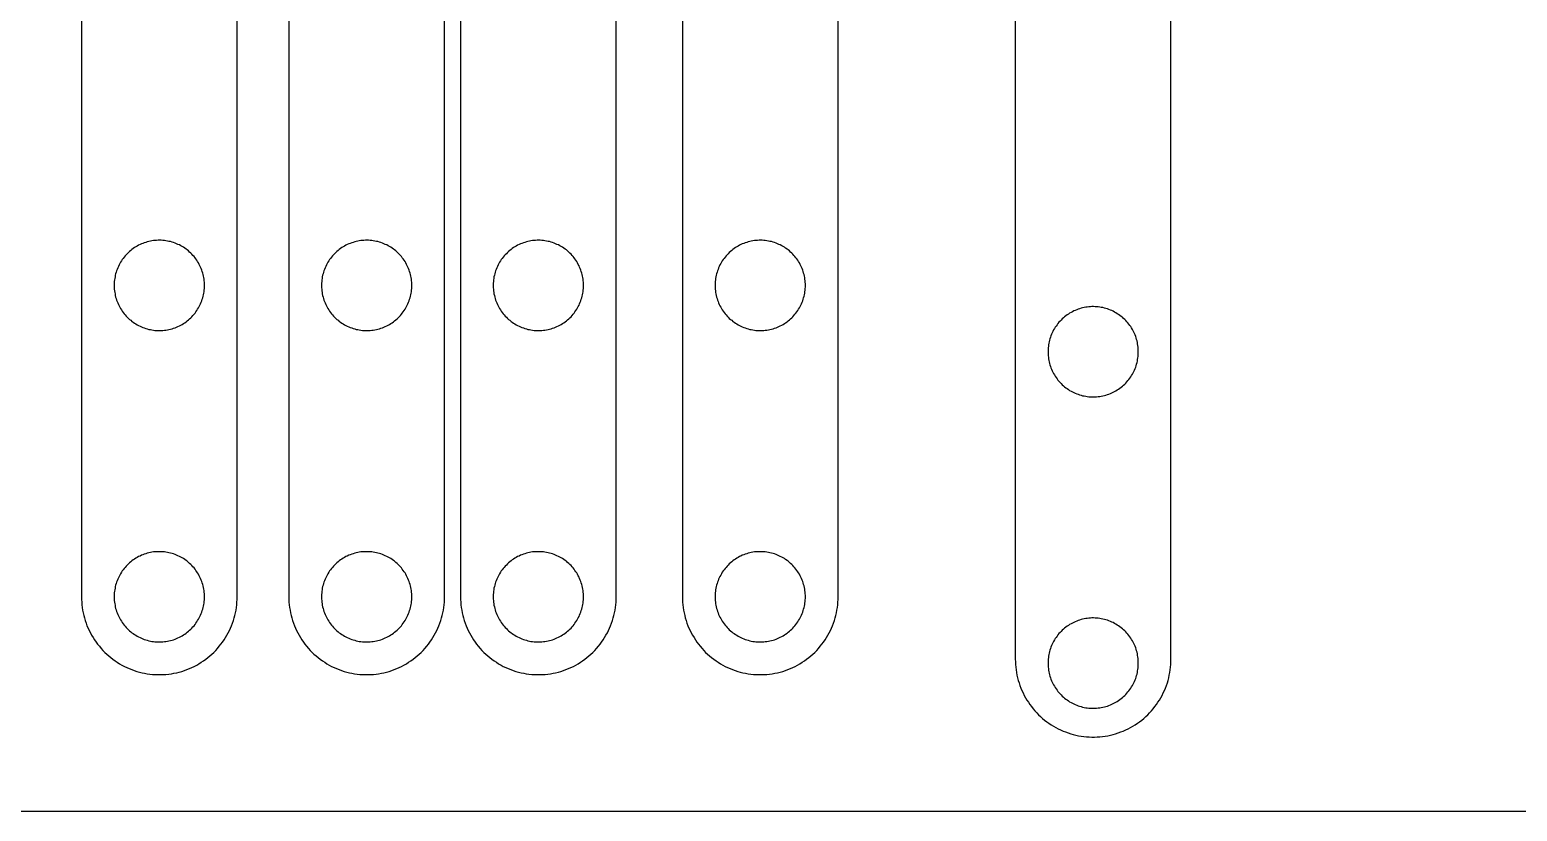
# Model space of a CAD drawing. Header units: millimetres. Extents: x 0 to 600, y 0 to 300.
# Drawn here: x 156.7 to 300, y 0 to 75.3 of the extents above; entities that cross this region are included whole.
import ezdxf

# ---------------------------------------------------------------- set-up
doc = ezdxf.new("R2010")
doc.units = ezdxf.units.MM
doc.header["$MEASUREMENT"] = 0
doc.layers.add('Default', color=18, linetype='Continuous', true_color=0x000000)

msp = doc.modelspace()

# ---------------------------------------------------------------- linework, layer by layer
at = {"layer": 'Default'}
for points in [[(0, 0), (600, 0), (600, 300), (0, 300), (0, 0)], [(161.68, 270.66), (161.68, 20.66)], [(176.68, 20.66), (176.68, 270.66)], [(181.65, 270.66), (181.65, 20.66)], [(196.65, 20.66), (196.65, 270.66)], [(198.19, 270.66), (198.19, 20.66)], [(213.19, 20.66), (213.19, 270.66)], [(219.57, 270.66), (219.57, 20.66)], [(234.57, 20.66), (234.57, 270.66)], [(251.64, 139.26), (251.64, 14.65)], [(266.64, 14.65), (266.64, 139.26)], [(173.53, 50.66), (173.53, 50.81), (173.52, 50.96), (173.5, 51.11), (173.49, 51.26), (173.46, 51.41), (173.43, 51.56), (173.4, 51.71), (173.36, 51.85), (173.32, 52), (173.27, 52.14), (173.21, 52.28), (173.16, 52.42), (173.09, 52.56), (173.02, 52.69), (172.95, 52.83), (172.87, 52.96), (172.79, 53.08), (172.71, 53.21), (172.62, 53.33), (172.52, 53.45), (172.42, 53.56), (172.32, 53.67), (172.21, 53.78), (172.1, 53.88), (171.99, 53.98), (171.87, 54.08), (171.75, 54.17), (171.63, 54.26), (171.5, 54.34), (171.37, 54.42), (171.24, 54.49), (171.11, 54.56), (170.97, 54.62), (170.83, 54.68), (170.69, 54.74), (170.55, 54.79), (170.41, 54.84), (170.26, 54.88), (170.11, 54.91), (169.97, 54.94), (169.82, 54.97), (169.67, 54.98), (169.52, 55), (169.37, 55.01), (169.22, 55.01), (169.06, 55.01), (168.91, 55), (168.76, 54.99), (168.61, 54.98), (168.46, 54.95), (168.32, 54.93), (168.17, 54.89), (168.02, 54.86), (167.88, 54.81), (167.73, 54.77), (167.59, 54.71), (167.45, 54.66), (167.32, 54.59), (167.18, 54.53), (167.05, 54.45), (166.92, 54.38), (166.79, 54.3), (166.66, 54.21), (166.54, 54.12), (166.42, 54.03), (166.31, 53.93), (166.2, 53.83), (166.09, 53.72), (165.98, 53.62), (165.88, 53.5), (165.79, 53.39), (165.69, 53.27), (165.61, 53.15), (165.52, 53.02), (165.44, 52.89), (165.37, 52.76), (165.3, 52.63), (165.23, 52.49), (165.17, 52.35), (165.11, 52.21), (165.06, 52.07), (165.02, 51.93), (164.97, 51.78), (164.94, 51.64), (164.91, 51.49), (164.88, 51.34), (164.86, 51.19), (164.84, 51.04), (164.83, 50.89), (164.83, 50.74), (164.83, 50.59), (164.83, 50.44), (164.84, 50.29), (164.86, 50.14), (164.88, 49.99), (164.91, 49.84), (164.94, 49.69), (164.97, 49.54), (165.02, 49.4), (165.06, 49.25), (165.11, 49.11), (165.17, 48.97), (165.23, 48.83), (165.3, 48.7), (165.37, 48.56), (165.44, 48.43), (165.52, 48.3), (165.61, 48.18), (165.69, 48.06), (165.79, 47.94), (165.88, 47.82), (165.98, 47.71), (166.09, 47.6), (166.2, 47.49), (166.31, 47.39), (166.42, 47.3), (166.54, 47.2), (166.66, 47.11), (166.79, 47.03), (166.92, 46.95), (167.05, 46.87), (167.18, 46.8), (167.32, 46.73), (167.45, 46.67), (167.59, 46.61), (167.73, 46.56), (167.88, 46.51), (168.02, 46.47), (168.17, 46.43), (168.32, 46.4), (168.46, 46.37), (168.61, 46.35), (168.76, 46.33), (168.91, 46.32), (169.06, 46.31), (169.22, 46.31), (169.37, 46.32), (169.52, 46.33), (169.67, 46.34), (169.82, 46.36), (169.97, 46.38), (170.11, 46.41), (170.26, 46.45), (170.41, 46.49), (170.55, 46.53), (170.69, 46.58), (170.83, 46.64), (170.97, 46.7), (171.11, 46.76), (171.24, 46.83), (171.37, 46.91), (171.5, 46.99), (171.63, 47.07), (171.75, 47.16), (171.87, 47.25), (171.99, 47.34), (172.1, 47.44), (172.21, 47.55), (172.32, 47.65), (172.42, 47.76), (172.52, 47.88), (172.62, 48), (172.71, 48.12), (172.79, 48.24), (172.87, 48.37), (172.95, 48.5), (173.02, 48.63), (173.09, 48.77), (173.16, 48.9), (173.21, 49.04), (173.27, 49.18), (173.32, 49.33), (173.36, 49.47), (173.4, 49.62), (173.43, 49.76), (173.46, 49.91), (173.49, 50.06), (173.5, 50.21), (173.52, 50.36), (173.53, 50.51), (173.53, 50.66)], [(193.5, 50.66), (193.5, 50.81), (193.49, 50.96), (193.48, 51.11), (193.46, 51.26), (193.44, 51.41), (193.41, 51.56), (193.38, 51.71), (193.34, 51.85), (193.29, 52), (193.24, 52.14), (193.19, 52.28), (193.13, 52.42), (193.07, 52.56), (193, 52.69), (192.93, 52.83), (192.85, 52.96), (192.77, 53.08), (192.68, 53.21), (192.59, 53.33), (192.5, 53.45), (192.4, 53.56), (192.3, 53.67), (192.19, 53.78), (192.08, 53.88), (191.97, 53.98), (191.85, 54.08), (191.73, 54.17), (191.61, 54.26), (191.48, 54.34), (191.35, 54.42), (191.22, 54.49), (191.09, 54.56), (190.95, 54.62), (190.81, 54.68), (190.67, 54.74), (190.53, 54.79), (190.38, 54.84), (190.24, 54.88), (190.09, 54.91), (189.94, 54.94), (189.79, 54.97), (189.64, 54.98), (189.49, 55), (189.34, 55.01), (189.19, 55.01), (189.04, 55.01), (188.89, 55), (188.74, 54.99), (188.59, 54.98), (188.44, 54.95), (188.29, 54.93), (188.14, 54.89), (188, 54.86), (187.85, 54.81), (187.71, 54.77), (187.57, 54.71), (187.43, 54.66), (187.29, 54.59), (187.16, 54.53), (187.02, 54.45), (186.89, 54.38), (186.77, 54.3), (186.64, 54.21), (186.52, 54.12), (186.4, 54.03), (186.28, 53.93), (186.17, 53.83), (186.07, 53.72), (185.96, 53.62), (185.86, 53.5), (185.76, 53.39), (185.67, 53.27), (185.58, 53.15), (185.5, 53.02), (185.42, 52.89), (185.34, 52.76), (185.27, 52.63), (185.21, 52.49), (185.15, 52.35), (185.09, 52.21), (185.04, 52.07), (184.99, 51.93), (184.95, 51.78), (184.91, 51.64), (184.88, 51.49), (184.86, 51.34), (184.84, 51.19), (184.82, 51.04), (184.81, 50.89), (184.8, 50.74), (184.8, 50.59), (184.81, 50.44), (184.82, 50.29), (184.84, 50.14), (184.86, 49.99), (184.88, 49.84), (184.91, 49.69), (184.95, 49.54), (184.99, 49.4), (185.04, 49.25), (185.09, 49.11), (185.15, 48.97), (185.21, 48.83), (185.27, 48.7), (185.34, 48.56), (185.42, 48.43), (185.5, 48.3), (185.58, 48.18), (185.67, 48.06), (185.76, 47.94), (185.86, 47.82), (185.96, 47.71), (186.07, 47.6), (186.17, 47.49), (186.28, 47.39), (186.4, 47.3), (186.52, 47.2), (186.64, 47.11), (186.77, 47.03), (186.89, 46.95), (187.02, 46.87), (187.16, 46.8), (187.29, 46.73), (187.43, 46.67), (187.57, 46.61), (187.71, 46.56), (187.85, 46.51), (188, 46.47), (188.14, 46.43), (188.29, 46.4), (188.44, 46.37), (188.59, 46.35), (188.74, 46.33), (188.89, 46.32), (189.04, 46.31), (189.19, 46.31), (189.34, 46.32), (189.49, 46.33), (189.64, 46.34), (189.79, 46.36), (189.94, 46.38), (190.09, 46.41), (190.24, 46.45), (190.38, 46.49), (190.53, 46.53), (190.67, 46.58), (190.81, 46.64), (190.95, 46.7), (191.09, 46.76), (191.22, 46.83), (191.35, 46.91), (191.48, 46.99), (191.61, 47.07), (191.73, 47.16), (191.85, 47.25), (191.97, 47.34), (192.08, 47.44), (192.19, 47.55), (192.3, 47.65), (192.4, 47.76), (192.5, 47.88), (192.59, 48), (192.68, 48.12), (192.77, 48.24), (192.85, 48.37), (192.93, 48.5), (193, 48.63), (193.07, 48.77), (193.13, 48.9), (193.19, 49.04), (193.24, 49.18), (193.29, 49.33), (193.34, 49.47), (193.38, 49.62), (193.41, 49.76), (193.44, 49.91), (193.46, 50.06), (193.48, 50.21), (193.49, 50.36), (193.5, 50.51), (193.5, 50.66)], [(210.04, 50.66), (210.04, 50.81), (210.03, 50.96), (210.02, 51.11), (210, 51.26), (209.98, 51.41), (209.95, 51.56), (209.92, 51.71), (209.88, 51.85), (209.83, 52), (209.79, 52.14), (209.73, 52.28), (209.67, 52.42), (209.61, 52.56), (209.54, 52.69), (209.47, 52.83), (209.39, 52.96), (209.31, 53.08), (209.22, 53.21), (209.13, 53.33), (209.04, 53.45), (208.94, 53.56), (208.84, 53.67), (208.73, 53.78), (208.62, 53.88), (208.51, 53.98), (208.39, 54.08), (208.27, 54.17), (208.15, 54.26), (208.02, 54.34), (207.89, 54.42), (207.76, 54.49), (207.63, 54.56), (207.49, 54.62), (207.35, 54.68), (207.21, 54.74), (207.07, 54.79), (206.92, 54.84), (206.78, 54.88), (206.63, 54.91), (206.48, 54.94), (206.33, 54.97), (206.18, 54.98), (206.03, 55), (205.88, 55.01), (205.73, 55.01), (205.58, 55.01), (205.43, 55), (205.28, 54.99), (205.13, 54.98), (204.98, 54.95), (204.83, 54.93), (204.68, 54.89), (204.54, 54.86), (204.39, 54.81), (204.25, 54.77), (204.11, 54.71), (203.97, 54.66), (203.83, 54.59), (203.7, 54.53), (203.56, 54.45), (203.43, 54.38), (203.31, 54.3), (203.18, 54.21), (203.06, 54.12), (202.94, 54.03), (202.83, 53.93), (202.71, 53.83), (202.61, 53.72), (202.5, 53.62), (202.4, 53.5), (202.3, 53.39), (202.21, 53.27), (202.12, 53.15), (202.04, 53.02), (201.96, 52.89), (201.88, 52.76), (201.81, 52.63), (201.75, 52.49), (201.69, 52.35), (201.63, 52.21), (201.58, 52.07), (201.53, 51.93), (201.49, 51.78), (201.46, 51.64), (201.42, 51.49), (201.4, 51.34), (201.38, 51.19), (201.36, 51.04), (201.35, 50.89), (201.35, 50.74), (201.35, 50.59), (201.35, 50.44), (201.36, 50.29), (201.38, 50.14), (201.4, 49.99), (201.42, 49.84), (201.46, 49.69), (201.49, 49.54), (201.53, 49.4), (201.58, 49.25), (201.63, 49.11), (201.69, 48.97), (201.75, 48.83), (201.81, 48.7), (201.88, 48.56), (201.96, 48.43), (202.04, 48.3), (202.12, 48.18), (202.21, 48.06), (202.3, 47.94), (202.4, 47.82), (202.5, 47.71), (202.61, 47.6), (202.71, 47.49), (202.83, 47.39), (202.94, 47.3), (203.06, 47.2), (203.18, 47.11), (203.31, 47.03), (203.43, 46.95), (203.56, 46.87), (203.7, 46.8), (203.83, 46.73), (203.97, 46.67), (204.11, 46.61), (204.25, 46.56), (204.39, 46.51), (204.54, 46.47), (204.68, 46.43), (204.83, 46.4), (204.98, 46.37), (205.13, 46.35), (205.28, 46.33), (205.43, 46.32), (205.58, 46.31), (205.73, 46.31), (205.88, 46.32), (206.03, 46.33), (206.18, 46.34), (206.33, 46.36), (206.48, 46.38), (206.63, 46.41), (206.78, 46.45), (206.92, 46.49), (207.07, 46.53), (207.21, 46.58), (207.35, 46.64), (207.49, 46.7), (207.63, 46.76), (207.76, 46.83), (207.89, 46.91), (208.02, 46.99), (208.15, 47.07), (208.27, 47.16), (208.39, 47.25), (208.51, 47.34), (208.62, 47.44), (208.73, 47.55), (208.84, 47.65), (208.94, 47.76), (209.04, 47.88), (209.13, 48), (209.22, 48.12), (209.31, 48.24), (209.39, 48.37), (209.47, 48.5), (209.54, 48.63), (209.61, 48.77), (209.67, 48.9), (209.73, 49.04), (209.79, 49.18), (209.83, 49.33), (209.88, 49.47), (209.92, 49.62), (209.95, 49.76), (209.98, 49.91), (210, 50.06), (210.02, 50.21), (210.03, 50.36), (210.04, 50.51), (210.04, 50.66)], [(231.42, 50.66), (231.42, 50.81), (231.41, 50.96), (231.4, 51.11), (231.38, 51.26), (231.36, 51.41), (231.33, 51.56), (231.29, 51.71), (231.25, 51.85), (231.21, 52), (231.16, 52.14), (231.11, 52.28), (231.05, 52.42), (230.99, 52.56), (230.92, 52.69), (230.84, 52.83), (230.77, 52.96), (230.68, 53.08), (230.6, 53.21), (230.51, 53.33), (230.41, 53.45), (230.31, 53.56), (230.21, 53.67), (230.11, 53.78), (230, 53.88), (229.88, 53.98), (229.77, 54.08), (229.65, 54.17), (229.52, 54.26), (229.4, 54.34), (229.27, 54.42), (229.14, 54.49), (229, 54.56), (228.87, 54.62), (228.73, 54.68), (228.59, 54.74), (228.44, 54.79), (228.3, 54.84), (228.15, 54.88), (228.01, 54.91), (227.86, 54.94), (227.71, 54.97), (227.56, 54.98), (227.41, 55), (227.26, 55.01), (227.11, 55.01), (226.96, 55.01), (226.81, 55), (226.66, 54.99), (226.51, 54.98), (226.36, 54.95), (226.21, 54.93), (226.06, 54.89), (225.91, 54.86), (225.77, 54.81), (225.63, 54.77), (225.48, 54.71), (225.34, 54.66), (225.21, 54.59), (225.07, 54.53), (224.94, 54.45), (224.81, 54.38), (224.68, 54.3), (224.56, 54.21), (224.43, 54.12), (224.32, 54.03), (224.2, 53.93), (224.09, 53.83), (223.98, 53.72), (223.88, 53.62), (223.78, 53.5), (223.68, 53.39), (223.59, 53.27), (223.5, 53.15), (223.41, 53.02), (223.34, 52.89), (223.26, 52.76), (223.19, 52.63), (223.12, 52.49), (223.06, 52.35), (223.01, 52.21), (222.95, 52.07), (222.91, 51.93), (222.87, 51.78), (222.83, 51.64), (222.8, 51.49), (222.77, 51.34), (222.75, 51.19), (222.74, 51.04), (222.73, 50.89), (222.72, 50.74), (222.72, 50.59), (222.73, 50.44), (222.74, 50.29), (222.75, 50.14), (222.77, 49.99), (222.8, 49.84), (222.83, 49.69), (222.87, 49.54), (222.91, 49.4), (222.95, 49.25), (223.01, 49.11), (223.06, 48.97), (223.12, 48.83), (223.19, 48.7), (223.26, 48.56), (223.34, 48.43), (223.41, 48.3), (223.5, 48.18), (223.59, 48.06), (223.68, 47.94), (223.78, 47.82), (223.88, 47.71), (223.98, 47.6), (224.09, 47.49), (224.2, 47.39), (224.32, 47.3), (224.43, 47.2), (224.56, 47.11), (224.68, 47.03), (224.81, 46.95), (224.94, 46.87), (225.07, 46.8), (225.21, 46.73), (225.34, 46.67), (225.48, 46.61), (225.63, 46.56), (225.77, 46.51), (225.91, 46.47), (226.06, 46.43), (226.21, 46.4), (226.36, 46.37), (226.51, 46.35), (226.66, 46.33), (226.81, 46.32), (226.96, 46.31), (227.11, 46.31), (227.26, 46.32), (227.41, 46.33), (227.56, 46.34), (227.71, 46.36), (227.86, 46.38), (228.01, 46.41), (228.15, 46.45), (228.3, 46.49), (228.44, 46.53), (228.59, 46.58), (228.73, 46.64), (228.87, 46.7), (229, 46.76), (229.14, 46.83), (229.27, 46.91), (229.4, 46.99), (229.52, 47.07), (229.65, 47.16), (229.77, 47.25), (229.88, 47.34), (230, 47.44), (230.11, 47.55), (230.21, 47.65), (230.31, 47.76), (230.41, 47.88), (230.51, 48), (230.6, 48.12), (230.68, 48.24), (230.77, 48.37), (230.84, 48.5), (230.92, 48.63), (230.99, 48.77), (231.05, 48.9), (231.11, 49.04), (231.16, 49.18), (231.21, 49.33), (231.25, 49.47), (231.29, 49.62), (231.33, 49.76), (231.36, 49.91), (231.38, 50.06), (231.4, 50.21), (231.41, 50.36), (231.42, 50.51), (231.42, 50.66)], [(263.49, 44.27), (263.49, 44.42), (263.48, 44.57), (263.47, 44.72), (263.45, 44.87), (263.43, 45.02), (263.4, 45.17), (263.37, 45.32), (263.33, 45.46), (263.28, 45.61), (263.24, 45.75), (263.18, 45.89), (263.12, 46.03), (263.06, 46.17), (262.99, 46.3), (262.92, 46.43), (262.84, 46.56), (262.76, 46.69), (262.67, 46.81), (262.58, 46.93), (262.49, 47.05), (262.39, 47.17), (262.29, 47.28), (262.18, 47.38), (262.07, 47.49), (261.96, 47.59), (261.84, 47.68), (261.72, 47.77), (261.6, 47.86), (261.47, 47.94), (261.34, 48.02), (261.21, 48.1), (261.08, 48.17), (260.94, 48.23), (260.8, 48.29), (260.66, 48.35), (260.52, 48.4), (260.37, 48.44), (260.23, 48.48), (260.08, 48.52), (259.93, 48.55), (259.78, 48.57), (259.63, 48.59), (259.48, 48.61), (259.33, 48.61), (259.18, 48.62), (259.03, 48.62), (258.88, 48.61), (258.73, 48.6), (258.58, 48.58), (258.43, 48.56), (258.28, 48.53), (258.13, 48.5), (257.99, 48.46), (257.84, 48.42), (257.7, 48.37), (257.56, 48.32), (257.42, 48.26), (257.28, 48.2), (257.15, 48.13), (257.01, 48.06), (256.88, 47.98), (256.76, 47.9), (256.63, 47.82), (256.51, 47.73), (256.39, 47.64), (256.28, 47.54), (256.16, 47.44), (256.06, 47.33), (255.95, 47.22), (255.85, 47.11), (255.75, 46.99), (255.66, 46.87), (255.57, 46.75), (255.49, 46.63), (255.41, 46.5), (255.33, 46.37), (255.26, 46.23), (255.2, 46.1), (255.14, 45.96), (255.08, 45.82), (255.03, 45.68), (254.98, 45.53), (254.94, 45.39), (254.9, 45.24), (254.87, 45.09), (254.85, 44.95), (254.83, 44.8), (254.81, 44.65), (254.8, 44.5), (254.8, 44.34), (254.8, 44.19), (254.8, 44.04), (254.81, 43.89), (254.83, 43.74), (254.85, 43.59), (254.87, 43.44), (254.9, 43.3), (254.94, 43.15), (254.98, 43), (255.03, 42.86), (255.08, 42.72), (255.14, 42.58), (255.2, 42.44), (255.26, 42.3), (255.33, 42.17), (255.41, 42.04), (255.49, 41.91), (255.57, 41.79), (255.66, 41.66), (255.75, 41.54), (255.85, 41.43), (255.95, 41.32), (256.06, 41.21), (256.16, 41.1), (256.28, 41), (256.39, 40.9), (256.51, 40.81), (256.63, 40.72), (256.76, 40.63), (256.88, 40.55), (257.01, 40.48), (257.15, 40.41), (257.28, 40.34), (257.42, 40.28), (257.56, 40.22), (257.7, 40.17), (257.84, 40.12), (257.99, 40.08), (258.13, 40.04), (258.28, 40.01), (258.43, 39.98), (258.58, 39.96), (258.73, 39.94), (258.88, 39.93), (259.03, 39.92), (259.18, 39.92), (259.33, 39.92), (259.48, 39.93), (259.63, 39.95), (259.78, 39.97), (259.93, 39.99), (260.08, 40.02), (260.23, 40.06), (260.37, 40.1), (260.52, 40.14), (260.66, 40.19), (260.8, 40.25), (260.94, 40.31), (261.08, 40.37), (261.21, 40.44), (261.34, 40.51), (261.47, 40.59), (261.6, 40.68), (261.72, 40.76), (261.84, 40.85), (261.96, 40.95), (262.07, 41.05), (262.18, 41.15), (262.29, 41.26), (262.39, 41.37), (262.49, 41.49), (262.58, 41.6), (262.67, 41.72), (262.76, 41.85), (262.84, 41.98), (262.92, 42.1), (262.99, 42.24), (263.06, 42.37), (263.12, 42.51), (263.18, 42.65), (263.24, 42.79), (263.28, 42.93), (263.33, 43.08), (263.37, 43.22), (263.4, 43.37), (263.43, 43.52), (263.45, 43.67), (263.47, 43.82), (263.48, 43.97), (263.49, 44.12), (263.49, 44.27)], [(173.53, 20.66), (173.53, 20.81), (173.52, 20.96), (173.5, 21.11), (173.49, 21.26), (173.46, 21.41), (173.43, 21.56), (173.4, 21.71), (173.36, 21.85), (173.32, 22), (173.27, 22.14), (173.21, 22.28), (173.16, 22.42), (173.09, 22.56), (173.02, 22.69), (172.95, 22.83), (172.87, 22.96), (172.79, 23.08), (172.71, 23.21), (172.62, 23.33), (172.52, 23.45), (172.42, 23.56), (172.32, 23.67), (172.21, 23.78), (172.1, 23.88), (171.99, 23.98), (171.87, 24.08), (171.75, 24.17), (171.63, 24.26), (171.5, 24.34), (171.37, 24.42), (171.24, 24.49), (171.11, 24.56), (170.97, 24.62), (170.83, 24.68), (170.69, 24.74), (170.55, 24.79), (170.41, 24.84), (170.26, 24.88), (170.11, 24.91), (169.97, 24.94), (169.82, 24.97), (169.67, 24.98), (169.52, 25), (169.37, 25.01), (169.22, 25.01), (169.06, 25.01), (168.91, 25), (168.76, 24.99), (168.61, 24.98), (168.46, 24.95), (168.32, 24.93), (168.17, 24.89), (168.02, 24.86), (167.88, 24.81), (167.73, 24.77), (167.59, 24.71), (167.45, 24.66), (167.32, 24.59), (167.18, 24.53), (167.05, 24.45), (166.92, 24.38), (166.79, 24.3), (166.66, 24.21), (166.54, 24.12), (166.42, 24.03), (166.31, 23.93), (166.2, 23.83), (166.09, 23.72), (165.98, 23.62), (165.88, 23.5), (165.79, 23.39), (165.69, 23.27), (165.61, 23.15), (165.52, 23.02), (165.44, 22.89), (165.37, 22.76), (165.3, 22.63), (165.23, 22.49), (165.17, 22.35), (165.11, 22.21), (165.06, 22.07), (165.02, 21.93), (164.97, 21.78), (164.94, 21.64), (164.91, 21.49), (164.88, 21.34), (164.86, 21.19), (164.84, 21.04), (164.83, 20.89), (164.83, 20.74), (164.83, 20.59), (164.83, 20.44), (164.84, 20.29), (164.86, 20.14), (164.88, 19.99), (164.91, 19.84), (164.94, 19.69), (164.97, 19.54), (165.02, 19.4), (165.06, 19.25), (165.11, 19.11), (165.17, 18.97), (165.23, 18.83), (165.3, 18.7), (165.37, 18.56), (165.44, 18.43), (165.52, 18.3), (165.61, 18.18), (165.69, 18.06), (165.79, 17.94), (165.88, 17.82), (165.98, 17.71), (166.09, 17.6), (166.2, 17.49), (166.31, 17.39), (166.42, 17.3), (166.54, 17.2), (166.66, 17.11), (166.79, 17.03), (166.92, 16.95), (167.05, 16.87), (167.18, 16.8), (167.32, 16.73), (167.45, 16.67), (167.59, 16.61), (167.73, 16.56), (167.88, 16.51), (168.02, 16.47), (168.17, 16.43), (168.32, 16.4), (168.46, 16.37), (168.61, 16.35), (168.76, 16.33), (168.91, 16.32), (169.06, 16.31), (169.22, 16.31), (169.37, 16.32), (169.52, 16.33), (169.67, 16.34), (169.82, 16.36), (169.97, 16.38), (170.11, 16.41), (170.26, 16.45), (170.41, 16.49), (170.55, 16.53), (170.69, 16.58), (170.83, 16.64), (170.97, 16.7), (171.11, 16.76), (171.24, 16.83), (171.37, 16.91), (171.5, 16.99), (171.63, 17.07), (171.75, 17.16), (171.87, 17.25), (171.99, 17.34), (172.1, 17.44), (172.21, 17.55), (172.32, 17.65), (172.42, 17.76), (172.52, 17.88), (172.62, 18), (172.71, 18.12), (172.79, 18.24), (172.87, 18.37), (172.95, 18.5), (173.02, 18.63), (173.09, 18.77), (173.16, 18.9), (173.21, 19.04), (173.27, 19.18), (173.32, 19.33), (173.36, 19.47), (173.4, 19.62), (173.43, 19.76), (173.46, 19.91), (173.49, 20.06), (173.5, 20.21), (173.52, 20.36), (173.53, 20.51), (173.53, 20.66)], [(193.5, 20.66), (193.5, 20.81), (193.49, 20.96), (193.48, 21.11), (193.46, 21.26), (193.44, 21.41), (193.41, 21.56), (193.38, 21.71), (193.34, 21.85), (193.29, 22), (193.24, 22.14), (193.19, 22.28), (193.13, 22.42), (193.07, 22.56), (193, 22.69), (192.93, 22.83), (192.85, 22.96), (192.77, 23.08), (192.68, 23.21), (192.59, 23.33), (192.5, 23.45), (192.4, 23.56), (192.3, 23.67), (192.19, 23.78), (192.08, 23.88), (191.97, 23.98), (191.85, 24.08), (191.73, 24.17), (191.61, 24.26), (191.48, 24.34), (191.35, 24.42), (191.22, 24.49), (191.09, 24.56), (190.95, 24.62), (190.81, 24.68), (190.67, 24.74), (190.53, 24.79), (190.38, 24.84), (190.24, 24.88), (190.09, 24.91), (189.94, 24.94), (189.79, 24.97), (189.64, 24.98), (189.49, 25), (189.34, 25.01), (189.19, 25.01), (189.04, 25.01), (188.89, 25), (188.74, 24.99), (188.59, 24.98), (188.44, 24.95), (188.29, 24.93), (188.14, 24.89), (188, 24.86), (187.85, 24.81), (187.71, 24.77), (187.57, 24.71), (187.43, 24.66), (187.29, 24.59), (187.16, 24.53), (187.02, 24.45), (186.89, 24.38), (186.77, 24.3), (186.64, 24.21), (186.52, 24.12), (186.4, 24.03), (186.28, 23.93), (186.17, 23.83), (186.07, 23.72), (185.96, 23.62), (185.86, 23.5), (185.76, 23.39), (185.67, 23.27), (185.58, 23.15), (185.5, 23.02), (185.42, 22.89), (185.34, 22.76), (185.27, 22.63), (185.21, 22.49), (185.15, 22.35), (185.09, 22.21), (185.04, 22.07), (184.99, 21.93), (184.95, 21.78), (184.91, 21.64), (184.88, 21.49), (184.86, 21.34), (184.84, 21.19), (184.82, 21.04), (184.81, 20.89), (184.8, 20.74), (184.8, 20.59), (184.81, 20.44), (184.82, 20.29), (184.84, 20.14), (184.86, 19.99), (184.88, 19.84), (184.91, 19.69), (184.95, 19.54), (184.99, 19.4), (185.04, 19.25), (185.09, 19.11), (185.15, 18.97), (185.21, 18.83), (185.27, 18.7), (185.34, 18.56), (185.42, 18.43), (185.5, 18.3), (185.58, 18.18), (185.67, 18.06), (185.76, 17.94), (185.86, 17.82), (185.96, 17.71), (186.07, 17.6), (186.17, 17.49), (186.28, 17.39), (186.4, 17.3), (186.52, 17.2), (186.64, 17.11), (186.77, 17.03), (186.89, 16.95), (187.02, 16.87), (187.16, 16.8), (187.29, 16.73), (187.43, 16.67), (187.57, 16.61), (187.71, 16.56), (187.85, 16.51), (188, 16.47), (188.14, 16.43), (188.29, 16.4), (188.44, 16.37), (188.59, 16.35), (188.74, 16.33), (188.89, 16.32), (189.04, 16.31), (189.19, 16.31), (189.34, 16.32), (189.49, 16.33), (189.64, 16.34), (189.79, 16.36), (189.94, 16.38), (190.09, 16.41), (190.24, 16.45), (190.38, 16.49), (190.53, 16.53), (190.67, 16.58), (190.81, 16.64), (190.95, 16.7), (191.09, 16.76), (191.22, 16.83), (191.35, 16.91), (191.48, 16.99), (191.61, 17.07), (191.73, 17.16), (191.85, 17.25), (191.97, 17.34), (192.08, 17.44), (192.19, 17.55), (192.3, 17.65), (192.4, 17.76), (192.5, 17.88), (192.59, 18), (192.68, 18.12), (192.77, 18.24), (192.85, 18.37), (192.93, 18.5), (193, 18.63), (193.07, 18.77), (193.13, 18.9), (193.19, 19.04), (193.24, 19.18), (193.29, 19.33), (193.34, 19.47), (193.38, 19.62), (193.41, 19.76), (193.44, 19.91), (193.46, 20.06), (193.48, 20.21), (193.49, 20.36), (193.5, 20.51), (193.5, 20.66)], [(210.04, 20.66), (210.04, 20.81), (210.03, 20.96), (210.02, 21.11), (210, 21.26), (209.98, 21.41), (209.95, 21.56), (209.92, 21.71), (209.88, 21.85), (209.83, 22), (209.79, 22.14), (209.73, 22.28), (209.67, 22.42), (209.61, 22.56), (209.54, 22.69), (209.47, 22.83), (209.39, 22.96), (209.31, 23.08), (209.22, 23.21), (209.13, 23.33), (209.04, 23.45), (208.94, 23.56), (208.84, 23.67), (208.73, 23.78), (208.62, 23.88), (208.51, 23.98), (208.39, 24.08), (208.27, 24.17), (208.15, 24.26), (208.02, 24.34), (207.89, 24.42), (207.76, 24.49), (207.63, 24.56), (207.49, 24.62), (207.35, 24.68), (207.21, 24.74), (207.07, 24.79), (206.92, 24.84), (206.78, 24.88), (206.63, 24.91), (206.48, 24.94), (206.33, 24.97), (206.18, 24.98), (206.03, 25), (205.88, 25.01), (205.73, 25.01), (205.58, 25.01), (205.43, 25), (205.28, 24.99), (205.13, 24.98), (204.98, 24.95), (204.83, 24.93), (204.68, 24.89), (204.54, 24.86), (204.39, 24.81), (204.25, 24.77), (204.11, 24.71), (203.97, 24.66), (203.83, 24.59), (203.7, 24.53), (203.56, 24.45), (203.43, 24.38), (203.31, 24.3), (203.18, 24.21), (203.06, 24.12), (202.94, 24.03), (202.83, 23.93), (202.71, 23.83), (202.61, 23.72), (202.5, 23.62), (202.4, 23.5), (202.3, 23.39), (202.21, 23.27), (202.12, 23.15), (202.04, 23.02), (201.96, 22.89), (201.88, 22.76), (201.81, 22.63), (201.75, 22.49), (201.69, 22.35), (201.63, 22.21), (201.58, 22.07), (201.53, 21.93), (201.49, 21.78), (201.46, 21.64), (201.42, 21.49), (201.4, 21.34), (201.38, 21.19), (201.36, 21.04), (201.35, 20.89), (201.35, 20.74), (201.35, 20.59), (201.35, 20.44), (201.36, 20.29), (201.38, 20.14), (201.4, 19.99), (201.42, 19.84), (201.46, 19.69), (201.49, 19.54), (201.53, 19.4), (201.58, 19.25), (201.63, 19.11), (201.69, 18.97), (201.75, 18.83), (201.81, 18.7), (201.88, 18.56), (201.96, 18.43), (202.04, 18.3), (202.12, 18.18), (202.21, 18.06), (202.3, 17.94), (202.4, 17.82), (202.5, 17.71), (202.61, 17.6), (202.71, 17.49), (202.83, 17.39), (202.94, 17.3), (203.06, 17.2), (203.18, 17.11), (203.31, 17.03), (203.43, 16.95), (203.56, 16.87), (203.7, 16.8), (203.83, 16.73), (203.97, 16.67), (204.11, 16.61), (204.25, 16.56), (204.39, 16.51), (204.54, 16.47), (204.68, 16.43), (204.83, 16.4), (204.98, 16.37), (205.13, 16.35), (205.28, 16.33), (205.43, 16.32), (205.58, 16.31), (205.73, 16.31), (205.88, 16.32), (206.03, 16.33), (206.18, 16.34), (206.33, 16.36), (206.48, 16.38), (206.63, 16.41), (206.78, 16.45), (206.92, 16.49), (207.07, 16.53), (207.21, 16.58), (207.35, 16.64), (207.49, 16.7), (207.63, 16.76), (207.76, 16.83), (207.89, 16.91), (208.02, 16.99), (208.15, 17.07), (208.27, 17.16), (208.39, 17.25), (208.51, 17.34), (208.62, 17.44), (208.73, 17.55), (208.84, 17.65), (208.94, 17.76), (209.04, 17.88), (209.13, 18), (209.22, 18.12), (209.31, 18.24), (209.39, 18.37), (209.47, 18.5), (209.54, 18.63), (209.61, 18.77), (209.67, 18.9), (209.73, 19.04), (209.79, 19.18), (209.83, 19.33), (209.88, 19.47), (209.92, 19.62), (209.95, 19.76), (209.98, 19.91), (210, 20.06), (210.02, 20.21), (210.03, 20.36), (210.04, 20.51), (210.04, 20.66)], [(231.42, 20.66), (231.42, 20.81), (231.41, 20.96), (231.4, 21.11), (231.38, 21.26), (231.36, 21.41), (231.33, 21.56), (231.29, 21.71), (231.25, 21.85), (231.21, 22), (231.16, 22.14), (231.11, 22.28), (231.05, 22.42), (230.99, 22.56), (230.92, 22.69), (230.84, 22.83), (230.77, 22.96), (230.68, 23.08), (230.6, 23.21), (230.51, 23.33), (230.41, 23.45), (230.31, 23.56), (230.21, 23.67), (230.11, 23.78), (230, 23.88), (229.88, 23.98), (229.77, 24.08), (229.65, 24.17), (229.52, 24.26), (229.4, 24.34), (229.27, 24.42), (229.14, 24.49), (229, 24.56), (228.87, 24.62), (228.73, 24.68), (228.59, 24.74), (228.44, 24.79), (228.3, 24.84), (228.15, 24.88), (228.01, 24.91), (227.86, 24.94), (227.71, 24.97), (227.56, 24.98), (227.41, 25), (227.26, 25.01), (227.11, 25.01), (226.96, 25.01), (226.81, 25), (226.66, 24.99), (226.51, 24.98), (226.36, 24.95), (226.21, 24.93), (226.06, 24.89), (225.91, 24.86), (225.77, 24.81), (225.63, 24.77), (225.48, 24.71), (225.34, 24.66), (225.21, 24.59), (225.07, 24.53), (224.94, 24.45), (224.81, 24.38), (224.68, 24.3), (224.56, 24.21), (224.43, 24.12), (224.32, 24.03), (224.2, 23.93), (224.09, 23.83), (223.98, 23.72), (223.88, 23.62), (223.78, 23.5), (223.68, 23.39), (223.59, 23.27), (223.5, 23.15), (223.41, 23.02), (223.34, 22.89), (223.26, 22.76), (223.19, 22.63), (223.12, 22.49), (223.06, 22.35), (223.01, 22.21), (222.95, 22.07), (222.91, 21.93), (222.87, 21.78), (222.83, 21.64), (222.8, 21.49), (222.77, 21.34), (222.75, 21.19), (222.74, 21.04), (222.73, 20.89), (222.72, 20.74), (222.72, 20.59), (222.73, 20.44), (222.74, 20.29), (222.75, 20.14), (222.77, 19.99), (222.8, 19.84), (222.83, 19.69), (222.87, 19.54), (222.91, 19.4), (222.95, 19.25), (223.01, 19.11), (223.06, 18.97), (223.12, 18.83), (223.19, 18.7), (223.26, 18.56), (223.34, 18.43), (223.41, 18.3), (223.5, 18.18), (223.59, 18.06), (223.68, 17.94), (223.78, 17.82), (223.88, 17.71), (223.98, 17.6), (224.09, 17.49), (224.2, 17.39), (224.32, 17.3), (224.43, 17.2), (224.56, 17.11), (224.68, 17.03), (224.81, 16.95), (224.94, 16.87), (225.07, 16.8), (225.21, 16.73), (225.34, 16.67), (225.48, 16.61), (225.63, 16.56), (225.77, 16.51), (225.91, 16.47), (226.06, 16.43), (226.21, 16.4), (226.36, 16.37), (226.51, 16.35), (226.66, 16.33), (226.81, 16.32), (226.96, 16.31), (227.11, 16.31), (227.26, 16.32), (227.41, 16.33), (227.56, 16.34), (227.71, 16.36), (227.86, 16.38), (228.01, 16.41), (228.15, 16.45), (228.3, 16.49), (228.44, 16.53), (228.59, 16.58), (228.73, 16.64), (228.87, 16.7), (229, 16.76), (229.14, 16.83), (229.27, 16.91), (229.4, 16.99), (229.52, 17.07), (229.65, 17.16), (229.77, 17.25), (229.88, 17.34), (230, 17.44), (230.11, 17.55), (230.21, 17.65), (230.31, 17.76), (230.41, 17.88), (230.51, 18), (230.6, 18.12), (230.68, 18.24), (230.77, 18.37), (230.84, 18.5), (230.92, 18.63), (230.99, 18.77), (231.05, 18.9), (231.11, 19.04), (231.16, 19.18), (231.21, 19.33), (231.25, 19.47), (231.29, 19.62), (231.33, 19.76), (231.36, 19.91), (231.38, 20.06), (231.4, 20.21), (231.41, 20.36), (231.42, 20.51), (231.42, 20.66)], [(161.68, 20.66), (161.68, 20.4), (161.7, 20.14), (161.72, 19.89), (161.75, 19.63), (161.79, 19.37), (161.84, 19.12), (161.9, 18.87), (161.96, 18.62), (162.04, 18.37), (162.12, 18.12), (162.21, 17.88), (162.31, 17.64), (162.42, 17.41), (162.54, 17.18), (162.66, 16.95), (162.79, 16.73), (162.93, 16.51), (163.08, 16.3), (163.23, 16.09), (163.4, 15.89), (163.56, 15.69), (163.74, 15.5), (163.92, 15.31), (164.11, 15.14), (164.3, 14.96), (164.5, 14.8), (164.71, 14.64), (164.92, 14.49), (165.13, 14.35), (165.35, 14.21), (165.58, 14.08), (165.81, 13.96), (166.04, 13.85), (166.28, 13.75), (166.52, 13.65), (166.76, 13.56), (167.01, 13.48), (167.26, 13.41), (167.51, 13.35), (167.76, 13.3), (168.02, 13.25), (168.27, 13.22), (168.53, 13.19), (168.79, 13.17), (169.05, 13.16), (169.31, 13.16), (169.57, 13.17), (169.82, 13.19), (170.08, 13.22), (170.34, 13.25), (170.59, 13.3), (170.85, 13.35), (171.1, 13.41), (171.35, 13.48), (171.59, 13.56), (171.84, 13.65), (172.08, 13.75), (172.32, 13.85), (172.55, 13.96), (172.78, 14.08), (173, 14.21), (173.22, 14.35), (173.44, 14.49), (173.65, 14.64), (173.85, 14.8), (174.05, 14.96), (174.25, 15.14), (174.44, 15.31), (174.62, 15.5), (174.79, 15.69), (174.96, 15.89), (175.12, 16.09), (175.28, 16.3), (175.42, 16.51), (175.56, 16.73), (175.69, 16.95), (175.82, 17.18), (175.94, 17.41), (176.04, 17.64), (176.14, 17.88), (176.24, 18.12), (176.32, 18.37), (176.39, 18.62), (176.46, 18.87), (176.52, 19.12), (176.57, 19.37), (176.61, 19.63), (176.64, 19.89), (176.66, 20.14), (176.67, 20.4), (176.68, 20.66)], [(181.65, 20.66), (181.66, 20.4), (181.67, 20.14), (181.69, 19.89), (181.73, 19.63), (181.77, 19.37), (181.81, 19.12), (181.87, 18.87), (181.94, 18.62), (182.01, 18.37), (182.1, 18.12), (182.19, 17.88), (182.29, 17.64), (182.4, 17.41), (182.51, 17.18), (182.64, 16.95), (182.77, 16.73), (182.91, 16.51), (183.06, 16.3), (183.21, 16.09), (183.37, 15.89), (183.54, 15.69), (183.72, 15.5), (183.9, 15.31), (184.08, 15.14), (184.28, 14.96), (184.48, 14.8), (184.68, 14.64), (184.89, 14.49), (185.11, 14.35), (185.33, 14.21), (185.55, 14.08), (185.78, 13.96), (186.02, 13.85), (186.25, 13.75), (186.49, 13.65), (186.74, 13.56), (186.98, 13.48), (187.23, 13.41), (187.49, 13.35), (187.74, 13.3), (187.99, 13.25), (188.25, 13.22), (188.51, 13.19), (188.77, 13.17), (189.02, 13.16), (189.28, 13.16), (189.54, 13.17), (189.8, 13.19), (190.06, 13.22), (190.31, 13.25), (190.57, 13.3), (190.82, 13.35), (191.07, 13.41), (191.32, 13.48), (191.57, 13.56), (191.81, 13.65), (192.05, 13.75), (192.29, 13.85), (192.52, 13.96), (192.75, 14.08), (192.98, 14.21), (193.2, 14.35), (193.41, 14.49), (193.63, 14.64), (193.83, 14.8), (194.03, 14.96), (194.22, 15.14), (194.41, 15.31), (194.59, 15.5), (194.77, 15.69), (194.94, 15.89), (195.1, 16.09), (195.25, 16.3), (195.4, 16.51), (195.54, 16.73), (195.67, 16.95), (195.8, 17.18), (195.91, 17.41), (196.02, 17.64), (196.12, 17.88), (196.21, 18.12), (196.3, 18.37), (196.37, 18.62), (196.44, 18.87), (196.49, 19.12), (196.54, 19.37), (196.58, 19.63), (196.61, 19.89), (196.64, 20.14), (196.65, 20.4), (196.65, 20.66)], [(198.19, 20.66), (198.2, 20.4), (198.21, 20.14), (198.24, 19.89), (198.27, 19.63), (198.31, 19.37), (198.36, 19.12), (198.41, 18.87), (198.48, 18.62), (198.55, 18.37), (198.64, 18.12), (198.73, 17.88), (198.83, 17.64), (198.94, 17.41), (199.05, 17.18), (199.18, 16.95), (199.31, 16.73), (199.45, 16.51), (199.6, 16.3), (199.75, 16.09), (199.91, 15.89), (200.08, 15.69), (200.26, 15.5), (200.44, 15.31), (200.63, 15.14), (200.82, 14.96), (201.02, 14.8), (201.22, 14.64), (201.43, 14.49), (201.65, 14.35), (201.87, 14.21), (202.1, 14.08), (202.32, 13.96), (202.56, 13.85), (202.79, 13.75), (203.04, 13.65), (203.28, 13.56), (203.53, 13.48), (203.77, 13.41), (204.03, 13.35), (204.28, 13.3), (204.53, 13.25), (204.79, 13.22), (205.05, 13.19), (205.31, 13.17), (205.57, 13.16), (205.82, 13.16), (206.08, 13.17), (206.34, 13.19), (206.6, 13.22), (206.86, 13.25), (207.11, 13.3), (207.36, 13.35), (207.62, 13.41), (207.86, 13.48), (208.11, 13.56), (208.35, 13.65), (208.59, 13.75), (208.83, 13.85), (209.07, 13.96), (209.29, 14.08), (209.52, 14.21), (209.74, 14.35), (209.96, 14.49), (210.17, 14.64), (210.37, 14.8), (210.57, 14.96), (210.76, 15.14), (210.95, 15.31), (211.13, 15.5), (211.31, 15.69), (211.48, 15.89), (211.64, 16.09), (211.79, 16.3), (211.94, 16.51), (212.08, 16.73), (212.21, 16.95), (212.34, 17.18), (212.45, 17.41), (212.56, 17.64), (212.66, 17.88), (212.75, 18.12), (212.84, 18.37), (212.91, 18.62), (212.98, 18.87), (213.03, 19.12), (213.08, 19.37), (213.12, 19.63), (213.15, 19.89), (213.18, 20.14), (213.19, 20.4), (213.19, 20.66)], [(219.57, 20.66), (219.57, 20.4), (219.59, 20.14), (219.61, 19.89), (219.64, 19.63), (219.68, 19.37), (219.73, 19.12), (219.79, 18.87), (219.85, 18.62), (219.93, 18.37), (220.01, 18.12), (220.1, 17.88), (220.2, 17.64), (220.31, 17.41), (220.43, 17.18), (220.55, 16.95), (220.69, 16.73), (220.83, 16.51), (220.97, 16.3), (221.13, 16.09), (221.29, 15.89), (221.46, 15.69), (221.63, 15.5), (221.81, 15.31), (222, 15.14), (222.19, 14.96), (222.39, 14.8), (222.6, 14.64), (222.81, 14.49), (223.03, 14.35), (223.25, 14.21), (223.47, 14.08), (223.7, 13.96), (223.93, 13.85), (224.17, 13.75), (224.41, 13.65), (224.65, 13.56), (224.9, 13.48), (225.15, 13.41), (225.4, 13.35), (225.65, 13.3), (225.91, 13.25), (226.17, 13.22), (226.42, 13.19), (226.68, 13.17), (226.94, 13.16), (227.2, 13.16), (227.46, 13.17), (227.72, 13.19), (227.97, 13.22), (228.23, 13.25), (228.49, 13.3), (228.74, 13.35), (228.99, 13.41), (229.24, 13.48), (229.49, 13.56), (229.73, 13.65), (229.97, 13.75), (230.21, 13.85), (230.44, 13.96), (230.67, 14.08), (230.9, 14.21), (231.12, 14.35), (231.33, 14.49), (231.54, 14.64), (231.75, 14.8), (231.95, 14.96), (232.14, 15.14), (232.33, 15.31), (232.51, 15.5), (232.68, 15.69), (232.85, 15.89), (233.01, 16.09), (233.17, 16.3), (233.32, 16.51), (233.46, 16.73), (233.59, 16.95), (233.71, 17.18), (233.83, 17.41), (233.94, 17.64), (234.04, 17.88), (234.13, 18.12), (234.21, 18.37), (234.29, 18.62), (234.35, 18.87), (234.41, 19.12), (234.46, 19.37), (234.5, 19.63), (234.53, 19.89), (234.55, 20.14), (234.57, 20.4), (234.57, 20.66)], [(263.49, 14.27), (263.49, 14.42), (263.48, 14.57), (263.47, 14.72), (263.45, 14.87), (263.43, 15.02), (263.4, 15.17), (263.37, 15.32), (263.33, 15.46), (263.28, 15.61), (263.24, 15.75), (263.18, 15.89), (263.12, 16.03), (263.06, 16.17), (262.99, 16.3), (262.92, 16.43), (262.84, 16.56), (262.76, 16.69), (262.67, 16.81), (262.58, 16.93), (262.49, 17.05), (262.39, 17.17), (262.29, 17.28), (262.18, 17.38), (262.07, 17.49), (261.96, 17.59), (261.84, 17.68), (261.72, 17.77), (261.6, 17.86), (261.47, 17.94), (261.34, 18.02), (261.21, 18.1), (261.08, 18.17), (260.94, 18.23), (260.8, 18.29), (260.66, 18.35), (260.52, 18.4), (260.37, 18.44), (260.23, 18.48), (260.08, 18.52), (259.93, 18.55), (259.78, 18.57), (259.63, 18.59), (259.48, 18.61), (259.33, 18.61), (259.18, 18.62), (259.03, 18.62), (258.88, 18.61), (258.73, 18.6), (258.58, 18.58), (258.43, 18.56), (258.28, 18.53), (258.13, 18.5), (257.99, 18.46), (257.84, 18.42), (257.7, 18.37), (257.56, 18.32), (257.42, 18.26), (257.28, 18.2), (257.15, 18.13), (257.01, 18.06), (256.88, 17.98), (256.76, 17.9), (256.63, 17.82), (256.51, 17.73), (256.39, 17.64), (256.28, 17.54), (256.16, 17.44), (256.06, 17.33), (255.95, 17.22), (255.85, 17.11), (255.75, 16.99), (255.66, 16.87), (255.57, 16.75), (255.49, 16.63), (255.41, 16.5), (255.33, 16.37), (255.26, 16.23), (255.2, 16.1), (255.14, 15.96), (255.08, 15.82), (255.03, 15.68), (254.98, 15.53), (254.94, 15.39), (254.9, 15.24), (254.87, 15.09), (254.85, 14.95), (254.83, 14.8), (254.81, 14.65), (254.8, 14.5), (254.8, 14.34), (254.8, 14.19), (254.8, 14.04), (254.81, 13.89), (254.83, 13.74), (254.85, 13.59), (254.87, 13.44), (254.9, 13.3), (254.94, 13.15), (254.98, 13), (255.03, 12.86), (255.08, 12.72), (255.14, 12.58), (255.2, 12.44), (255.26, 12.3), (255.33, 12.17), (255.41, 12.04), (255.49, 11.91), (255.57, 11.79), (255.66, 11.66), (255.75, 11.54), (255.85, 11.43), (255.95, 11.32), (256.06, 11.21), (256.16, 11.1), (256.28, 11), (256.39, 10.9), (256.51, 10.81), (256.63, 10.72), (256.76, 10.63), (256.88, 10.55), (257.01, 10.48), (257.15, 10.41), (257.28, 10.34), (257.42, 10.28), (257.56, 10.22), (257.7, 10.17), (257.84, 10.12), (257.99, 10.08), (258.13, 10.04), (258.28, 10.01), (258.43, 9.98), (258.58, 9.96), (258.73, 9.94), (258.88, 9.93), (259.03, 9.92), (259.18, 9.92), (259.33, 9.92), (259.48, 9.93), (259.63, 9.95), (259.78, 9.97), (259.93, 9.99), (260.08, 10.02), (260.23, 10.06), (260.37, 10.1), (260.52, 10.14), (260.66, 10.19), (260.8, 10.25), (260.94, 10.31), (261.08, 10.37), (261.21, 10.44), (261.34, 10.51), (261.47, 10.59), (261.6, 10.68), (261.72, 10.76), (261.84, 10.85), (261.96, 10.95), (262.07, 11.05), (262.18, 11.15), (262.29, 11.26), (262.39, 11.37), (262.49, 11.49), (262.58, 11.6), (262.67, 11.72), (262.76, 11.85), (262.84, 11.98), (262.92, 12.1), (262.99, 12.24), (263.06, 12.37), (263.12, 12.51), (263.18, 12.65), (263.24, 12.79), (263.28, 12.93), (263.33, 13.08), (263.37, 13.22), (263.4, 13.37), (263.43, 13.52), (263.45, 13.67), (263.47, 13.82), (263.48, 13.97), (263.49, 14.12), (263.49, 14.27)], [(251.64, 14.65), (251.65, 14.39), (251.66, 14.13), (251.68, 13.87), (251.72, 13.62), (251.76, 13.36), (251.8, 13.11), (251.86, 12.85), (251.93, 12.6), (252, 12.36), (252.09, 12.11), (252.18, 11.87), (252.28, 11.63), (252.39, 11.4), (252.5, 11.16), (252.63, 10.94), (252.76, 10.71), (252.9, 10.5), (253.05, 10.28), (253.2, 10.08), (253.36, 9.87), (253.53, 9.68), (253.71, 9.49), (253.89, 9.3), (254.07, 9.12), (254.27, 8.95), (254.47, 8.79), (254.67, 8.63), (254.88, 8.48), (255.1, 8.33), (255.32, 8.2), (255.54, 8.07), (255.77, 7.95), (256.01, 7.84), (256.24, 7.73), (256.48, 7.64), (256.73, 7.55), (256.98, 7.47), (257.22, 7.4), (257.48, 7.34), (257.73, 7.28), (257.98, 7.24), (258.24, 7.2), (258.5, 7.18), (258.76, 7.16), (259.02, 7.15), (259.27, 7.15), (259.53, 7.16), (259.79, 7.18), (260.05, 7.2), (260.3, 7.24), (260.56, 7.28), (260.81, 7.34), (261.06, 7.4), (261.31, 7.47), (261.56, 7.55), (261.8, 7.64), (262.04, 7.73), (262.28, 7.84), (262.51, 7.95), (262.74, 8.07), (262.97, 8.2), (263.19, 8.33), (263.41, 8.48), (263.62, 8.63), (263.82, 8.79), (264.02, 8.95), (264.21, 9.12), (264.4, 9.3), (264.58, 9.49), (264.76, 9.68), (264.93, 9.87), (265.09, 10.08), (265.24, 10.28), (265.39, 10.5), (265.53, 10.71), (265.66, 10.94), (265.79, 11.16), (265.9, 11.4), (266.01, 11.63), (266.11, 11.87), (266.2, 12.11), (266.29, 12.36), (266.36, 12.6), (266.43, 12.85), (266.48, 13.11), (266.53, 13.36), (266.57, 13.62), (266.6, 13.87), (266.63, 14.13), (266.64, 14.39), (266.64, 14.65)]]:
    msp.add_lwpolyline(points, dxfattribs=at)

doc.saveas('drawing.dxf')
